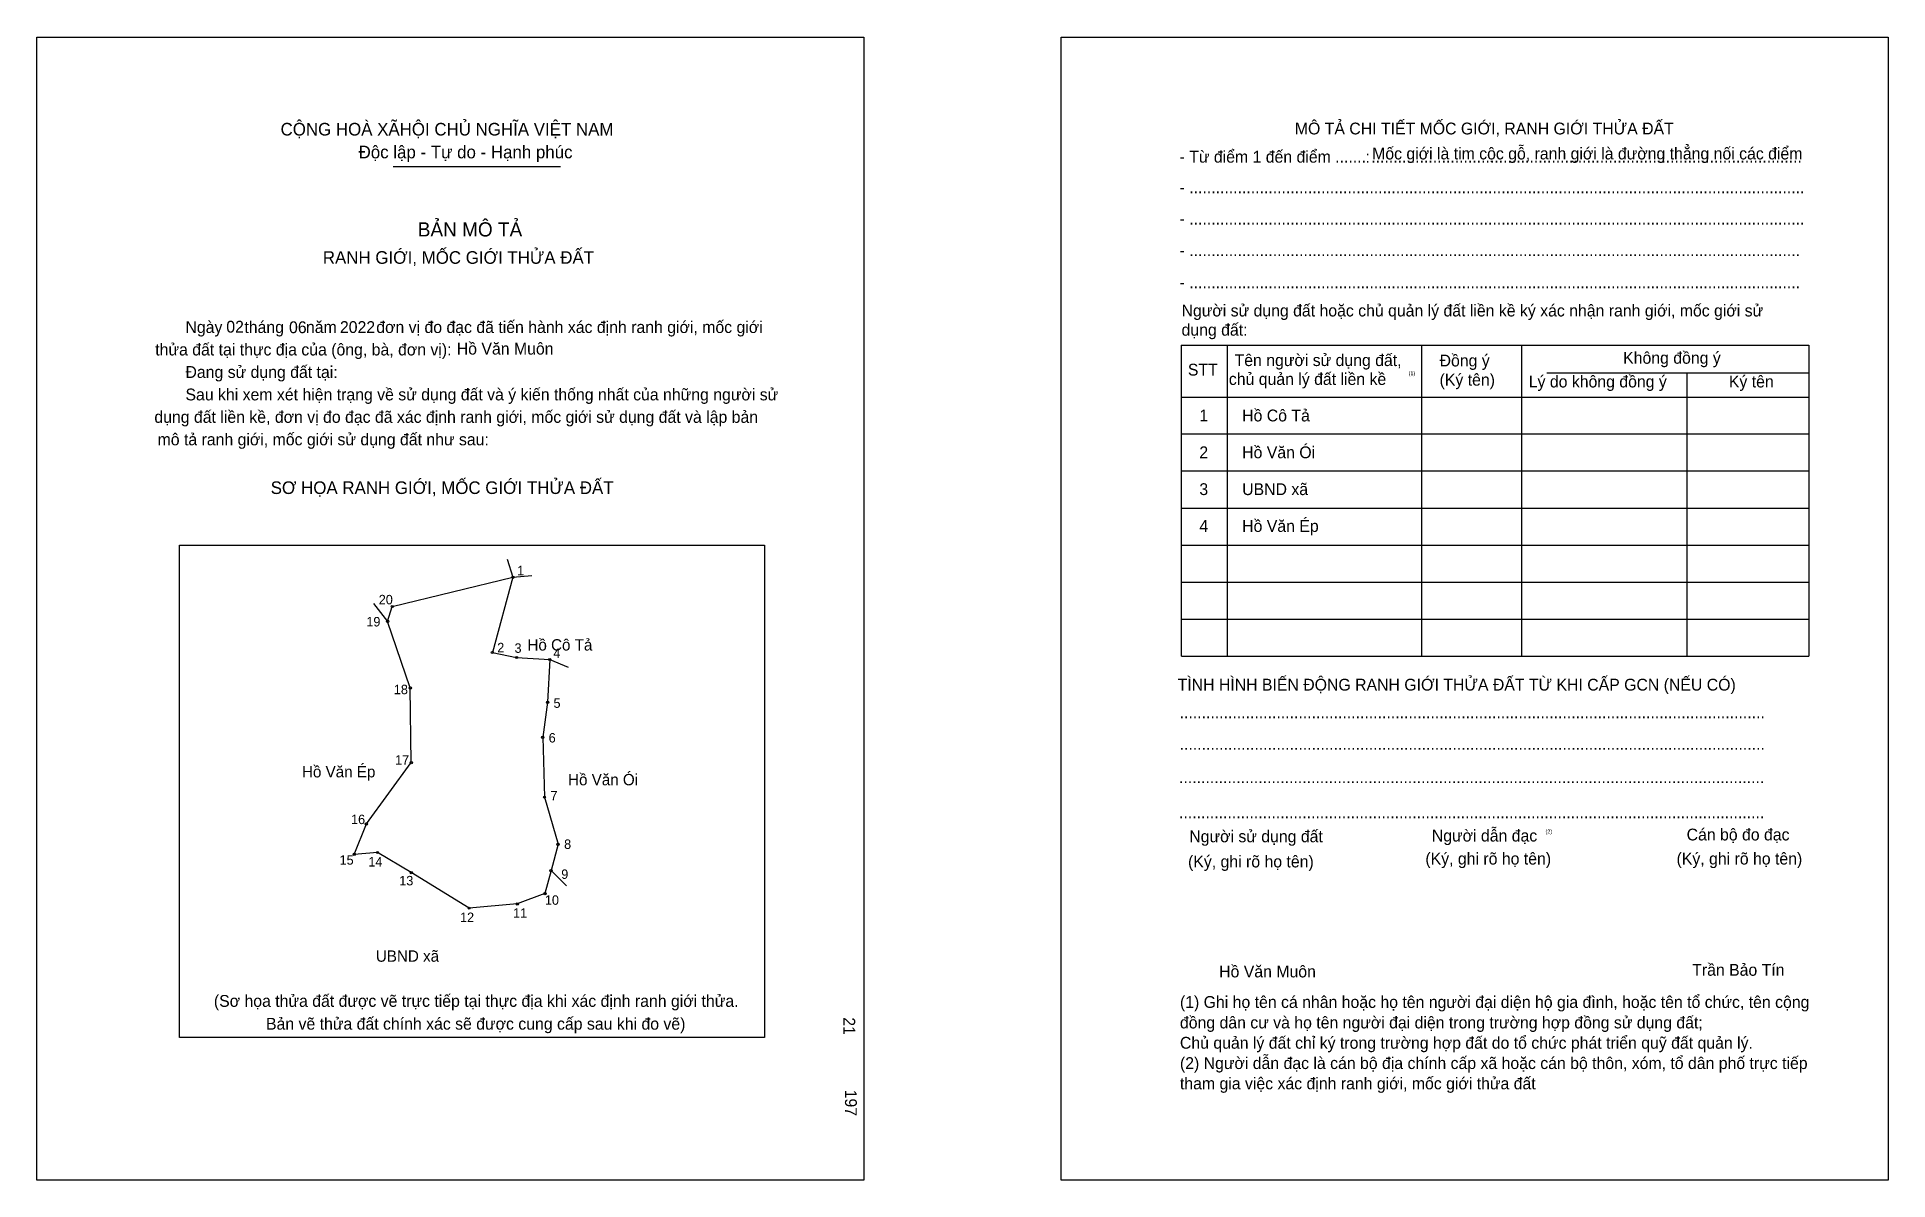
# Model space of a CAD drawing. Extents: x 546844 to 547873, y 1824443 to 1825079.
import ezdxf

# ---------------------------------------------------------------- set-up
doc = ezdxf.new("R2010")
doc.units = 0
for name, color, linetype in [('bmtKhungInTrang1', 7, 'Continuous'), ('bmtKhungInTrang2', 7, 'Continuous'), ('bmtNoiDung', 7, 'Continuous'), ('bmtTemplate', 7, 'Continuous'), ('CanhThua', 7, 'Continuous'), ('MocDinhThua', 7, 'Continuous'), ('RauThua', 7, 'Continuous'), ('SoHieuDinhThua', 7, 'Continuous'), ('TenChuLanCan', 7, 'Continuous')]:
    doc.layers.add(name, color=color, linetype=linetype)

msp = doc.modelspace()

# ---------------------------------------------------------------- linework, layer by layer
at = {"layer": 'bmtKhungInTrang1'}
msp.add_lwpolyline([(546843.6, 1825078.8), (547303.5, 1825078.8), (547303.5, 1824442.7), (546843.6, 1824442.7)], close=True, dxfattribs=at)
at = {"layer": 'bmtKhungInTrang2'}
msp.add_lwpolyline([(547413.2, 1825078.8), (547873.1, 1825078.8), (547873.1, 1824442.7), (547413.2, 1824442.7)], close=True, dxfattribs=at)
at = {"layer": 'bmtTemplate'}
for p, q in [((547041.8, 1825006.7), (547134.8, 1825006.7)), ((547505.5, 1824907.3), (547505.5, 1824734.3)), ((547613.6, 1824907.3), (547613.6, 1824734.3)), ((547669.3, 1824907.5), (547669.3, 1824734.3)), ((547829.1, 1824907.3), (547829.1, 1824734.3)), ((547683.4, 1824892), (547829.1, 1824892)), ((547480.2, 1824878.4), (547829.1, 1824878.4)), ((547480.2, 1824857.9), (547829.1, 1824857.9)), ((547480.2, 1824837.3), (547829.1, 1824837.3)), ((547480.2, 1824816.7), (547829.1, 1824816.7)), ((547480.2, 1824796.1), (547829.1, 1824796.1)), ((547480.2, 1824775.5), (547829.1, 1824775.5)), ((547480.2, 1824754.9), (547829.1, 1824754.9)), ((547480.2, 1824734.3), (547829.1, 1824734.3))]:
    msp.add_line(p, q, dxfattribs=at)
for points in [[(547480, 1824907.3), (547829.1, 1824907.3)], [(547480, 1824907.3), (547480, 1824734.3)], [(547761.2, 1824891.8), (547761.2, 1824734.3)]]:
    msp.add_lwpolyline(points, dxfattribs=at)
msp.add_lwpolyline([(546922.8, 1824522), (546922.8, 1824796.1), (547248.2, 1824796.1), (547248.2, 1824522)], close=True, dxfattribs=at)
at = {"layer": 'CanhThua'}
for p, q in [((547041.2, 1824761.9), (547108.3, 1824778.2)), ((547108.3, 1824778.2), (547096.9, 1824736.3)), ((547038.6, 1824753.6), (547041.2, 1824761.9)), ((547051.2, 1824716.6), (547038.6, 1824753.6)), ((547096.9, 1824736.3), (547110.4, 1824733.5)), ((547110.4, 1824733.5), (547128.8, 1824732.4)), ((547128.8, 1824732.4), (547127.6, 1824708.6)), ((547051.8, 1824675), (547051.2, 1824716.6)), ((547127.6, 1824708.6), (547124.9, 1824689.1)), ((547124.9, 1824689.1), (547125.9, 1824655.8)), ((547026.8, 1824640.9), (547051.8, 1824675)), ((547125.9, 1824655.8), (547133.4, 1824629.6)), ((547020.1, 1824623.9), (547026.8, 1824640.9)), ((547133.4, 1824629.6), (547129.5, 1824614.9)), ((547033, 1824625), (547020.1, 1824623.9)), ((547051.8, 1824613.8), (547033, 1824625)), ((547084, 1824594), (547051.8, 1824613.8)), ((547129.5, 1824614.9), (547126.1, 1824602.1)), ((547126.1, 1824602.1), (547110.7, 1824596.4)), ((547110.7, 1824596.4), (547084, 1824594))]:
    msp.add_line(p, q, dxfattribs=at)
at = {"layer": 'MocDinhThua'}
for centre in [(547108.3, 1824778.2), (547041.2, 1824761.9), (547038.6, 1824753.6), (547096.9, 1824736.3), (547110.4, 1824733.5), (547128.8, 1824732.4), (547051.2, 1824716.6), (547127.6, 1824708.6), (547124.9, 1824689.1), (547051.8, 1824675), (547125.9, 1824655.8), (547026.8, 1824640.9), (547133.4, 1824629.6), (547020.1, 1824623.9), (547033, 1824625), (547051.8, 1824613.8), (547129.5, 1824614.9), (547110.7, 1824596.4), (547126.1, 1824602.1), (547084, 1824594)]:
    msp.add_circle(centre, 0.631, dxfattribs=at)
at = {"layer": 'RauThua'}
for p, q in [((547105.2, 1824788.3), (547108.3, 1824778.2)), ((547108.3, 1824778.2), (547118.8, 1824779.2)), ((547030.7, 1824763.5), (547038.6, 1824753.6)), ((547128.8, 1824732.4), (547139.1, 1824728.2)), ((547129.5, 1824614.9), (547138.1, 1824606.5))]:
    msp.add_line(p, q, dxfattribs=at)

# ---------------------------------------------------------------- texts
at = {"layer": 'bmtNoiDung'}
for s, p in [('02', (546948.9, 1824914.3)), ('06', (546983.8, 1824914)), ('2022', (547012.1, 1824914.1)), ('Hồ Văn Muôn', (547077.1, 1824902.1)), ('1', (547490.1, 1824864.9)), ('Hồ Cô Tả ', (547513.9, 1824864.9)), ('2', (547490.1, 1824844.4)), ('Hồ Văn Ói ', (547513.9, 1824844.4)), ('3', (547490.1, 1824823.9)), ('UBND xã ', (547513.9, 1824823.9)), ('4', (547490.1, 1824803.4)), ('Hồ Văn Ép ', (547513.9, 1824803.4)), ('Hồ Văn Muôn', (547501.1, 1824555.5))]:
    msp.add_text(s, height=6.58, dxfattribs=at).set_placement(p)
for s, p in [('21', (547292.1, 1824533.3)), ('197', (547293, 1824493))]:
    msp.add_text(s, height=6.58, rotation=270, dxfattribs=at).set_placement(p)
at = {"layer": 'bmtTemplate'}
for s, height, p in [('CỘNG HOÀ XÃHỘI CHỦ NGHĨA VIỆT NAM', 7.019, (546979.1, 1825024)), ('MÔ TẢ CHI TIẾT MỐC GIỚI, RANH GIỚI THỬA ĐẤT', 6.578, (547543.2, 1825024.6)), ('Mốc giới là tim cộc gỗ, ranh giới là đường thẳng nối các điểm', 6.578, (547586.2, 1825010.7)), ('Độc lập - Tự do - Hạnh phúc', 7.019, (547022.5, 1825011.3)), ('- Từ điểm 1 đến điểm .......', 6.578, (547479.1, 1825008.9)), (':', 6.58, (547582.5, 1825008.9)), ('..................................................................................................', 6.578, (547585.7, 1825008.9)), ('- ............................................................................................................................................', 6.5777, (547479.1, 1824991.9)), ('BẢN MÔ TẢ', 7.9, (547055.4, 1824967.8)), ('- ............................................................................................................................................', 6.5777, (547479.1, 1824974.4)), ('RANH GIỚI, MỐC GIỚI THỬA ĐẤT', 7.019, (547002.6, 1824952.6)), ('- ...........................................................................................................................................', 6.5777, (547479.1, 1824956.9)), ('- ...........................................................................................................................................', 6.5777, (547479.1, 1824939)), ('Người sử dụng đất hoặc chủ quản lý đất liền kề ký xác nhận ranh giới, mốc giới sử', 6.578, (547480.2, 1824923.3)), ('Ngày     tháng     năm         đơn vị đo đạc đã tiến hành xác định ranh giới, mốc giới ', 6.58, (546926.2, 1824914.1)), ('dụng đất:', 6.58, (547480.2, 1824912.6)), ('thửa đất tại thực địa của (ông, bà, đơn vị):', 6.58, (546909.4, 1824901.6)), ('Đang sử dụng đất tại:', 6.58, (546926.2, 1824889.1)), ('STT', 6.58, (547483.7, 1824890.4)), ('Tên người sử dụng đất,', 6.578, (547509.7, 1824895.7)), ('Đồng ý', 6.58, (547623.7, 1824895.5)), ('Không đồng ý', 6.578, (547725.8, 1824897)), ('chủ quản lý đất liền kề', 6.578, (547506.5, 1824885.2)), ('(1)', 2.19, (547606.5, 1824890.6)), ('(Ký tên)', 6.58, (547623.7, 1824884.8)), ('Lý do không đồng ý', 6.578, (547673.3, 1824883.8)), ('Ký tên', 6.58, (547784.6, 1824883.8)), ('Sau khi xem xét hiện trạng về sử dụng đất và ý kiến thống nhất của những người sử ', 6.58, (546926.2, 1824876.6)), ('dụng đất liền kề, đơn vị đo đạc đã xác định ranh giới, mốc giới sử dụng đất và lập bản', 6.58, (546908.9, 1824864.1)), ('mô tả ranh giới, mốc giới sử dụng đất như sau:', 6.58, (546910.7, 1824851.6)), ('SƠ HỌA RANH GIỚI, MỐC GIỚI THỬA ĐẤT', 7.019, (546973.6, 1824824.5)), ('TÌNH HÌNH BIẾN ĐỘNG RANH GIỚI THỬA ĐẤT TỪ KHI CẤP GCN (NẾU CÓ)', 6.578, (547478, 1824715.1)), ('.....................................................................................................................................', 6.5876, (547479.1, 1824699.7)), ('.....................................................................................................................................', 6.5876, (547479.1, 1824682.2)), ('.....................................................................................................................................', 6.5876, (547478.8, 1824663.6)), ('.....................................................................................................................................', 6.5876, (547478.8, 1824644.1)), ('Người dẫn đạc', 6.578, (547619.4, 1824631.1)), ('Cán bộ đo đạc', 6.578, (547761.1, 1824631.7)), ('Người sử dụng đất', 6.578, (547484.5, 1824630.7)), ('(2)', 2.19, (547682.6, 1824635.6)), ('(Ký, ghi rõ họ tên)', 6.578, (547483.8, 1824616.7)), ('(Ký, ghi rõ họ tên)', 6.578, (547615.8, 1824618.3)), ('(Ký, ghi rõ họ tên)', 6.578, (547755.5, 1824618.3)), ('Trần Bảo Tín', 6.578, (547764.2, 1824556.4)), ('(Sơ họa thửa đất được vẽ trực tiếp tại thực địa khi xác định ranh giới thửa.', 6.58, (546942, 1824539.1)), ('(1) Ghi họ tên cá nhân hoặc họ tên người đại diện hộ gia đình, hoặc tên tổ chức, tên cộng', 6.578, (547479.3, 1824538.5)), ('Bản vẽ thửa đất chính xác sẽ được cung cấp sau khi đo vẽ)', 6.58, (546971, 1824526.4)), ('đồng dân cư và họ tên người đại diện trong trường hợp đồng sử dụng đất;', 6.578, (547479.3, 1824527.1)), ('Chủ quản lý đất chỉ ký trong trường hợp đất do tổ chức phát triển quỹ đất quản lý.', 6.578, (547479.3, 1824515.8)), ('(2) Người dẫn đạc là cán bộ địa chính cấp xã hoặc cán bộ thôn, xóm, tổ dân phố trực tiếp', 6.578, (547479.3, 1824504.5)), ('tham gia việc xác định ranh giới, mốc giới thửa đất', 6.578, (547479.3, 1824493.2))]:
    msp.add_text(s, height=height, dxfattribs=at).set_placement(p)
at = {"layer": 'SoHieuDinhThua'}
for s, p in [('1', (547110.7, 1824779.3)), ('20', (547033.7, 1824763.1)), ('19', (547026.8, 1824750.8)), ('2', (547099.6, 1824736.4)), ('3', (547109.2, 1824736.1)), ('4', (547130.8, 1824733.3)), ('18', (547042.1, 1824713.1)), ('5', (547130.9, 1824705.5)), ('6', (547128.2, 1824686.2)), ('17', (547042.8, 1824673.9)), ('7', (547129.2, 1824654)), ('16', (547018.3, 1824640.8)), ('8', (547136.8, 1824627)), ('15', (547011.9, 1824618.2)), ('14', (547027.9, 1824617.2)), ('13', (547045.1, 1824606.7)), ('9', (547135.2, 1824610.3)), ('10', (547126.1, 1824595.9)), ('12', (547078.9, 1824586.3)), ('11', (547108.4, 1824588.7))]:
    msp.add_text(s, height=5.26, dxfattribs=at).set_placement(p)
at = {"layer": 'TenChuLanCan'}
for s, p in [('Hồ Cô Tả', (547116.4, 1824737.4)), ('Hồ Văn Ép', (546991, 1824666.8)), ('Hồ Văn Ói', (547139, 1824662.4)), ('UBND xã', (547032.1, 1824564.2))]:
    msp.add_text(s, height=6.31, dxfattribs=at).set_placement(p)

doc.saveas('drawing.dxf')
